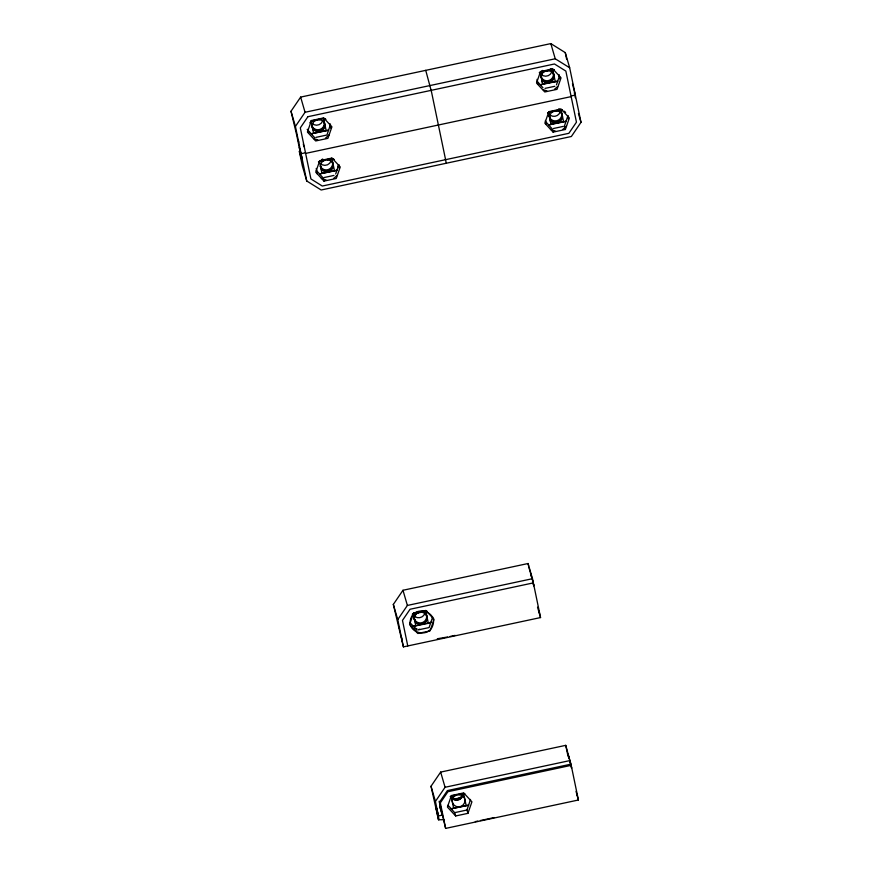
<?xml version="1.0" encoding="UTF-8"?>
<svg xmlns="http://www.w3.org/2000/svg" width="872" height="872" viewBox="0 0 872 872"><rect width="100%" height="100%" fill="white"/><g stroke="black" fill="none" stroke-linecap="round" stroke-linejoin="round"><path stroke-width="1.31" d="M337.846 167.413L338.238 165.484M315.915 137.384L326.946 135.018L330.51 124.413M335.687 173.975L338.837 164.557M556.478 84.846L559.235 76.551M564.391 126.168L567.955 115.562M565.361 129.492L569.372 117.96L561.121 109.055L548.859 111.681L544.847 123.203L553.099 132.108L565.361 129.492L564.718 127.268M418.07 629.922L429.1 627.567L432.665 616.962M467.926 813.347L471.937 801.815L463.686 792.91L451.423 795.526L447.412 807.058L455.664 815.963L467.926 813.347L466.967 810.012L470.52 799.417M291.008 111.256L300.644 97.097L550.821 43.6L565.263 52.603L569.678 67.787L580.992 122.342L571.356 136.501L321.179 189.998L306.737 180.995L302.322 165.811L299.314 151.303L301.908 160.241L296.611 134.702L291.008 111.256L295.412 126.429L306.737 180.995M295.412 126.429L305.047 112.27L555.235 58.773L569.678 67.787M393.337 604.427L402.973 590.268L528.072 563.519L532.476 578.692L540.542 617.561L403.409 646.882L393.337 604.427L397.752 619.6L403.409 646.882M397.752 619.6L407.388 605.441L532.476 578.692M438.496 819.767L431.019 786.25L440.654 772.091L565.743 745.342L570.909 764.177L447.391 790.588L439.532 802.131L442.235 815.124L438.442 815.941L435.847 806.992L438.496 819.767L444.437 819.68M438.442 815.941L435.433 801.423L445.069 787.274L570.157 760.526M309.833 122.799L311.827 120.554M329.136 134.833L325.441 138.212M318.803 162.203L320.155 160.688M336.81 175.708L333.769 178.346M539.594 73.074L542.635 70.425M557.6 86.579L554.559 89.216M547.921 113.207L549.273 111.692M566.582 125.982L562.887 129.361M321.844 159.554L322.673 159.009M460.231 798.578L461.048 798.033M307.184 129.405L311.239 133.776L313.626 133.263L311.064 121.012L316.078 119.944M317.321 119.671L319.828 119.137M541.436 71.755L545.196 70.948M552.761 69.553L546.439 70.686A6.398 6.148 -16.2 0 1 553.894 78.033A6.398 6.148 -16.2 0 1 543.703 81.597A6.398 6.148 -16.2 0 1 544.869 71.231M311.457 121.371L324.766 118.527M539.245 72.659L553.884 69.531M296.611 134.702L297.178 134.582M317.016 131.214L322.03 130.146M544.88 82.491L551.148 81.151M317.757 131.498L321.528 130.691M546.875 82.502L550.646 81.696M537.108 81.281L540.357 84.78L542.744 84.268L540.182 72.016L542.678 84.061L557.655 81.085M313.626 133.263L328.537 130.081M311.239 133.776L328.591 130.288M540.357 84.78L557.709 81.292M545.033 88.388L554.843 86.284M305.069 152.862L301.08 153.712L299.26 147.477M571.345 95.92L575.335 95.07L572.457 83.723M305.614 153.407L571.149 96.618M316.318 170.422L319.566 173.91L321.953 173.408L319.392 161.156L324.406 160.088M326.902 159.543L331.97 158.682M551.017 111.627L553.524 111.093M561.088 109.687L554.777 110.82A6.398 6.148 -16.2 0 1 562.222 118.178A6.398 6.148 -16.2 0 1 552.031 121.742A6.398 6.148 -16.2 0 1 553.197 111.376M318.454 161.8L333.093 158.66M547.572 112.804L562.211 109.676M325.343 171.348L330.357 170.28M553.219 122.625L559.475 121.284M327.349 171.37L329.856 170.836M555.202 122.647L557.72 122.102M545.436 121.426L548.684 124.925L551.071 124.413L548.51 112.161L551.017 124.206L565.983 121.219M321.953 173.408L336.865 170.214M319.566 173.91L336.93 170.422M548.684 124.925L566.048 121.426M324.122 177.539L333.976 175.435M553.437 128.511L563.29 126.396M323.981 181.104L336.243 178.488L340.254 166.955L332.003 158.05L319.741 160.677L315.729 172.198L323.981 181.104L323.338 178.891M412.576 613.703L426.386 610.749M412.282 614.204L426.92 611.076M398.951 627.873L399.518 627.753M419.356 624.385L424.359 623.317M412.565 626.281L431.4 622.248M410.145 622.826L413.393 626.325L415.781 625.813L413.284 613.768M428.239 622.924L430.692 622.619M413.393 626.325L430.746 622.826M401.6 640.648L402.166 640.517L401.371 636.691M447.543 636.996L437.308 638.751M450.072 636.462L455.13 635.383M571.204 765.344L447.925 791.711L440.338 802.861L445.636 828.4L578.398 800.006L571.204 765.344L568.01 754.193L568.773 757.844L568.163 755.762M448.012 805.27L451.249 808.769L453.636 808.257L451.086 796.016L456.089 794.937M458.596 794.403L463.664 793.542M450.137 796.659L464.776 793.52M454.279 799.068L460.558 797.727M457.549 798.817L461.299 798.011M453.636 808.257L468.547 805.074M451.249 808.769L468.613 805.281M451.315 808.976L454.694 812.639L466.967 810.012M475.295 821.62L477.823 821.075M480.352 820.53L494.261 817.565M550.319 68.779L554.156 69.956M546.875 90.862L543.049 89.685M558.647 108.924L562.484 110.101M555.202 130.996L550.483 129.427M317.757 139.858L313.931 138.681M326.084 179.992L321.365 178.411M419.007 629.279L419.977 629.442M323.207 118.123L325.921 119.355M331.534 158.257L334.248 159.489M415.181 628.102L417.012 628.941M564.13 111.126L565.645 112.379M540.411 84.987L542.951 87.734M548.739 125.132L552.129 128.784M311.293 133.983L314.683 137.645M319.621 174.128L323.011 177.779M413.448 626.532L416.838 630.183M559.007 74.632L560.118 79.352M567.65 115.671L568.446 119.497M537.871 84.104L537.021 79.341M546.21 124.249L545.414 120.434M329.889 123.628L331 128.347M338.532 164.666L339.328 168.481M308.753 133.1L307.969 129.285M317.408 174.138L316.231 168.47M578.419 113.491L580.992 122.342M550.821 43.6L555.235 58.773M552.456 129.895L553.099 132.108M425.732 70.349L431.215 90.71M528.824 567.171L533.348 582.888L410.058 609.256L402.472 620.406L407.769 645.945M532.476 580.796L533.806 585.504M537.523 607.163L540.542 617.561M569.983 762.183L571.563 768.112M571.661 767.949L571.433 767.284M576.043 791.373L578.398 800.006M323.643 118.548L326.139 130.582M300.644 97.097L305.047 112.27M425.798 611.087L428.294 623.131M402.973 590.268L407.388 605.441M454.694 812.639L455.664 815.963M440.654 772.091L445.069 787.274M442.235 815.124L439.837 806.894L440.066 807.984M445.636 828.4L439.139 801.281M431.019 786.25L435.433 801.423M533.173 583.313L533.762 585.875L533.5 584.458M574.321 92.661L575.378 97.773M565.263 52.603L566.637 59.198M552.706 69.346L555.257 81.597M561.034 109.48L563.595 121.731M553.153 71.918L554.145 76.736M561.982 114.461L562.484 116.87M431.193 90.35L445.581 159.674M445.461 159.369L446.268 163.249M539.561 613.648L538.994 611.207L539.223 612.515M577.417 796.103L576.861 793.662L577.09 794.959M530.579 573.711L531.081 576.141M528.072 563.519L528.574 565.95M565.743 745.342L567.628 754.411M331.916 158.475L334.477 170.727M463.599 793.335L466.16 805.586M311.827 125.001L312.819 129.819M320.907 168.754L320.34 166.138A6.398 6.148 -16.2 0 0 328.657 170.596A6.398 6.148 -16.2 0 0 332.319 161.941M413.666 615.763L414.909 621.78M303.336 144.054L303.87 146.649M298.246 139.694L298.769 142.245M301.69 156.295L302.213 158.846M436.676 808.159L439.063 819.647M558.963 75.406L559.028 76.355M332.559 162.421A6.398 6.148 -16.2 0 1 320.58 166.607M552.815 71.776A6.398 6.148 -16.2 0 1 549.916 80.093A6.398 6.148 -16.2 0 1 541.37 77.477M553.11 72.812A6.398 6.148 -16.2 0 1 549.447 81.456A6.398 6.148 -16.2 0 1 541.13 76.998M541.022 75.395A6.398 6.148 -16.2 0 1 541.349 73.815M323.697 120.761A6.398 6.148 -16.2 0 1 320.024 129.416A6.398 6.148 -16.2 0 1 311.707 124.958M323.065 120.489A6.398 6.148 -16.2 0 1 320.329 130.451A6.398 6.148 -16.2 0 1 311.904 124.391M561.677 113.425A6.398 6.148 -16.2 0 1 556.663 120.783A6.398 6.148 -16.2 0 1 549.164 116.107M561.448 112.957A6.398 6.148 -16.2 0 1 556.968 121.818A6.398 6.148 -16.2 0 1 549.349 115.54M560.14 112.041A6.398 6.148 -16.2 0 1 550.548 115.398M327.316 159.674A6.398 6.148 -16.2 0 1 332.744 168.198A6.398 6.148 -16.2 0 1 322.498 170.389A6.398 6.148 -16.2 0 1 324.079 160.372M331.011 161.037A6.398 6.148 -16.2 0 1 320.177 163.358M318.988 119.529A6.398 6.148 -16.2 0 1 324.417 128.053A6.398 6.148 -16.2 0 1 314.16 130.244A6.398 6.148 -16.2 0 1 315.751 120.227M322.684 120.892A6.398 6.148 -16.2 0 1 311.849 123.214M551.802 71.896A6.398 6.148 -16.2 0 1 540.967 74.218M458.999 794.534A6.398 6.148 -16.2 0 1 464.438 803.047A6.398 6.148 -16.2 0 1 454.181 805.248A6.398 6.148 -16.2 0 1 455.762 795.22M462.705 795.896A6.398 6.148 -16.2 0 1 451.86 798.207M462.64 795.689A6.398 6.148 -16.2 0 1 453.058 799.035M462.334 794.643A6.398 6.148 -16.2 0 1 452.753 798M424.838 613.441A6.398 6.148 -16.2 0 1 415.257 616.798M426.561 615.447A6.398 6.148 -16.2 0 1 420.729 622.935A6.398 6.148 -16.2 0 1 413.938 616.526M424.152 612.624A6.398 6.148 -16.2 0 1 425.22 621.987A6.398 6.148 -16.2 0 1 415.464 621.583A6.398 6.148 -16.2 0 1 417.786 612.362M421.023 611.664A6.398 6.148 -16.2 0 1 422.658 611.948M410.821 618.619C405.72 632.527 428.73 639.1 432.806 625.355C437.918 611.446 414.898 604.874 410.821 618.619M311.413 120.532L307.402 132.064L315.653 140.97L327.916 138.343L331.927 126.822L323.675 117.905L311.413 120.532M540.531 71.537L536.52 83.069L544.771 91.974L557.034 89.347L561.045 77.826L552.793 68.921L540.531 71.537M413.568 613.081L409.557 624.603L417.808 633.508L430.07 630.892L434.082 619.36L425.83 610.454L413.568 613.081M307.903 116.706L300.317 127.857L310.923 178.945L322.291 186.041L568.86 133.318L576.457 122.167L565.852 71.079L554.472 63.983L307.903 116.706M418.68 624.123A6.398 6.148 -16.2 0 0 426.986 616.907A6.398 6.148 -16.2 0 0 416.522 613.692A6.398 6.148 -16.2 0 0 418.68 624.123"/></g></svg>
